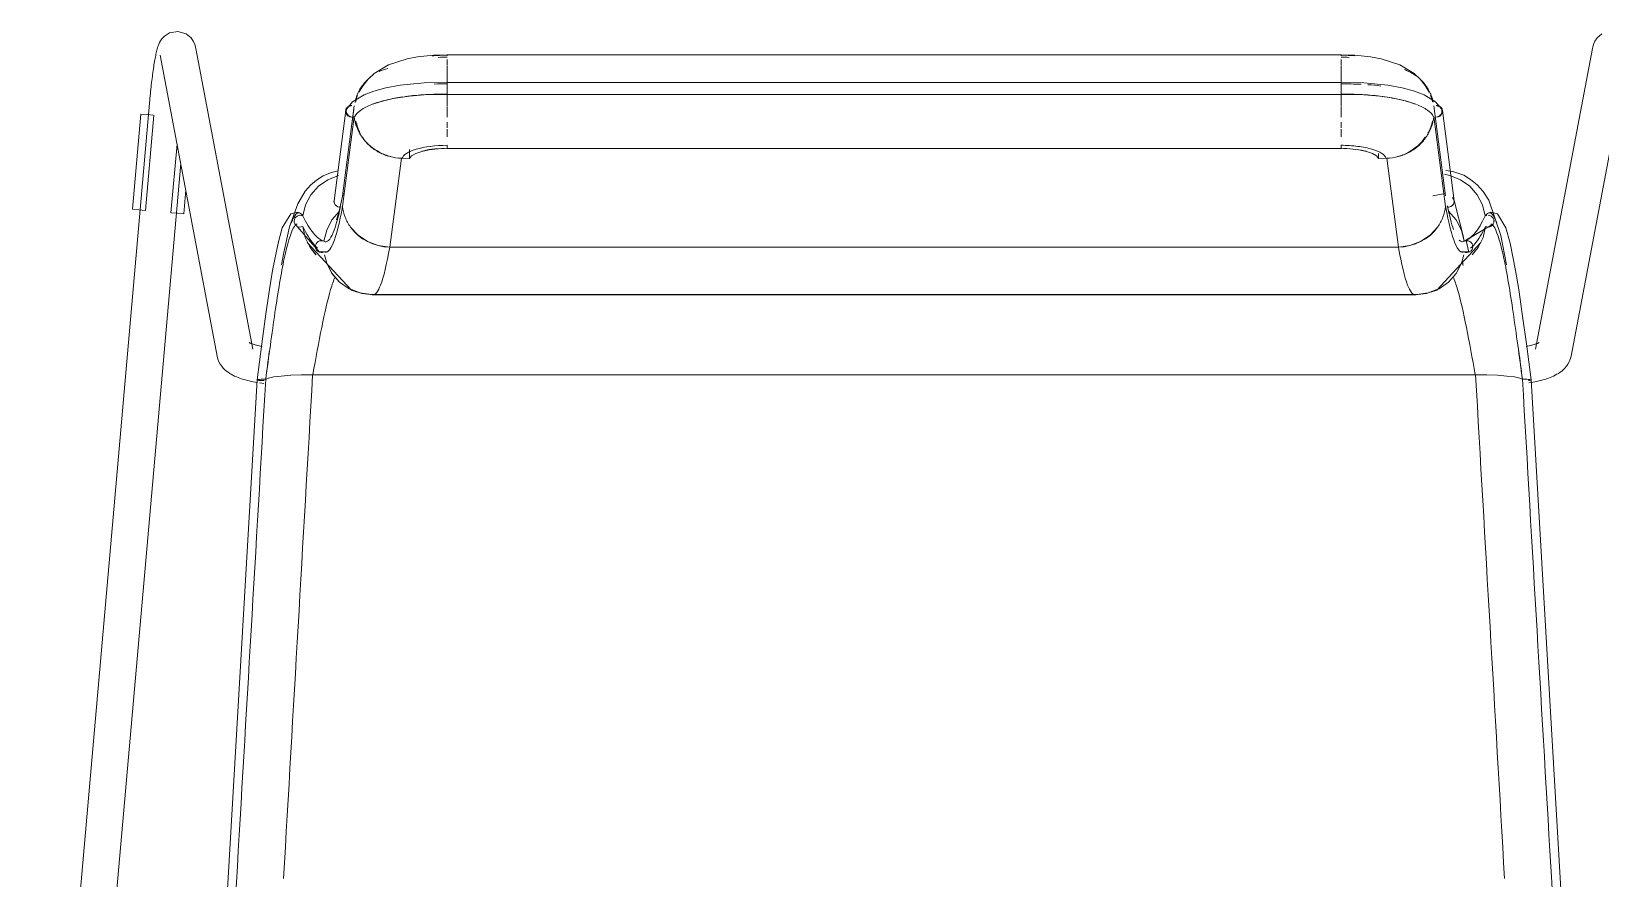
# Model space of a CAD drawing. Header units: millimetres. Extents: x 155927 to 295199, y -4084 to 97293.
# Drawn here: x 227179 to 227696, y 31670 to 31950 of the extents above; entities that cross this region are included whole.
import ezdxf

# ---------------------------------------------------------------- set-up
doc = ezdxf.new("R2010")
doc.units = ezdxf.units.MM
doc.header["$MEASUREMENT"] = 0
doc.layers.add('I-FURN', color=8, linetype='CONTINUOUS', lineweight=9)

msp = doc.modelspace()

# ---------------------------------------------------------------- linework, layer by layer
at = {"layer": 'I-FURN'}
for p, q in [((227220.85, 31945.78), (227220.68, 31945.35)), ((227221.07, 31946.25), (227220.85, 31945.78)), ((227221.37, 31946.81), (227221.07, 31946.25)), ((227221.85, 31947.51), (227221.37, 31946.81)), ((227222.71, 31948.42), (227221.85, 31947.51)), ((227224.36, 31949.46), (227222.71, 31948.42)), ((227227.12, 31949.95), (227224.36, 31949.46)), ((227229.87, 31949.11), (227227.12, 31949.95)), ((227229.87, 31949.11), (227231.45, 31947.79)), ((227231.45, 31947.79), (227232.19, 31946.71)), ((227232.19, 31946.71), (227232.57, 31945.91)), ((227232.57, 31945.91), (227232.78, 31945.29)), ((227694.11, 31945.91), (227693.9, 31945.29)), ((227694.48, 31946.71), (227694.11, 31945.91)), ((227695.23, 31947.79), (227694.48, 31946.71)), ((227696.81, 31949.11), (227695.23, 31947.79)), ((227219.51, 31940.52), (227219.42, 31939.99)), ((227219.6, 31941.03), (227219.51, 31940.52)), ((227219.7, 31941.53), (227219.6, 31941.03)), ((227219.79, 31942.01), (227219.7, 31941.53)), ((227219.89, 31942.47), (227219.79, 31942.01)), ((227219.99, 31942.91), (227219.89, 31942.47)), ((227220.09, 31943.34), (227219.99, 31942.91)), ((227220.19, 31943.75), (227220.09, 31943.34)), ((227220.3, 31944.15), (227220.19, 31943.75)), ((227220.42, 31944.55), (227220.3, 31944.15)), ((227220.54, 31944.94), (227220.42, 31944.55)), ((227220.68, 31945.35), (227220.54, 31944.94)), ((227221.22, 31942.12), (227240.03, 31842.83)), ((227232.78, 31945.29), (227232.92, 31944.77)), ((227232.92, 31944.77), (227233.01, 31944.35)), ((227251.82, 31845.06), (227233.01, 31944.35)), ((227296.54, 31938.89), (227302.69, 31940.92)), ((227302.69, 31940.92), (227306.19, 31941.57)), ((227306.19, 31941.57), (227311.4, 31942.09)), ((227311.4, 31942.09), (227315.91, 31942.17)), ((227315.91, 31942.17), (227315.91, 31942)), ((227610.77, 31942.17), (227315.91, 31942.17)), ((227315.91, 31941.87), (227315.91, 31942.15)), ((227315.91, 31938.92), (227315.91, 31940.68)), ((227610.77, 31942), (227610.77, 31942.17)), ((227615.28, 31942.09), (227610.77, 31942.17)), ((227610.77, 31942.15), (227610.77, 31941.87)), ((227610.77, 31940.68), (227610.77, 31938.92)), ((227620.49, 31941.57), (227615.28, 31942.09)), ((227623.99, 31940.92), (227620.49, 31941.57)), ((227630.14, 31938.89), (227623.99, 31940.92)), ((227693.67, 31944.35), (227674.86, 31845.06)), ((227686.65, 31842.83), (227705.46, 31942.12)), ((227693.76, 31944.77), (227693.67, 31944.35)), ((227693.9, 31945.29), (227693.76, 31944.77)), ((227218.78, 31935.77), (227218.69, 31935.11)), ((227218.87, 31936.42), (227218.78, 31935.77)), ((227218.96, 31937.06), (227218.87, 31936.42)), ((227219.05, 31937.68), (227218.96, 31937.06)), ((227219.14, 31938.28), (227219.05, 31937.68)), ((227219.23, 31938.87), (227219.14, 31938.28)), ((227219.32, 31939.43), (227219.23, 31938.87)), ((227219.42, 31939.99), (227219.32, 31939.43)), ((227289.85, 31934.19), (227291.82, 31936.02)), ((227291.82, 31936.02), (227296.54, 31938.89)), ((227315.91, 31936.07), (227315.91, 31938.65)), ((227315.91, 31935.91), (227315.91, 31932.89)), ((227315.91, 31932.89), (227315.91, 31935.9)), ((227610.77, 31938.65), (227610.77, 31936.07)), ((227610.77, 31932.89), (227610.77, 31935.91)), ((227610.77, 31935.9), (227610.77, 31932.89)), ((227634.86, 31936.02), (227630.14, 31938.89)), ((227636.83, 31934.19), (227634.86, 31936.02)), ((227218.11, 31930.16), (227218.04, 31929.42)), ((227218.19, 31930.9), (227218.11, 31930.16)), ((227218.27, 31931.62), (227218.19, 31930.9)), ((227218.35, 31932.34), (227218.27, 31931.62)), ((227218.43, 31933.05), (227218.35, 31932.34)), ((227218.52, 31933.75), (227218.43, 31933.05)), ((227218.6, 31934.44), (227218.52, 31933.75)), ((227218.69, 31935.11), (227218.6, 31934.44)), ((227286.84, 31929.85), (227288.18, 31932.12)), ((227288.18, 31932.12), (227289.85, 31934.19)), ((227288.54, 31929.04), (227291.71, 31930.24)), ((227291.71, 31930.24), (227295.75, 31931.32)), ((227295.75, 31931.32), (227300.47, 31932.18)), ((227300.47, 31932.18), (227308.35, 31932.98)), ((227308.35, 31932.98), (227315.91, 31933.13)), ((227610.77, 31933.13), (227315.91, 31933.13)), ((227315.91, 31929.17), (227315.91, 31933.13)), ((227315.91, 31933.13), (227315.91, 31933.06)), ((227315.91, 31933.06), (227315.91, 31932.86)), ((227315.91, 31932.86), (227315.91, 31932.56)), ((227315.91, 31932.56), (227315.91, 31932.17)), ((227315.91, 31932.17), (227315.91, 31931.72)), ((227315.91, 31931.72), (227315.91, 31931.22)), ((227315.91, 31931.22), (227315.91, 31930.72)), ((227315.91, 31930.72), (227315.91, 31930.25)), ((227315.91, 31930.25), (227315.91, 31929.83)), ((227610.77, 31933.13), (227610.77, 31929.28)), ((227618.33, 31932.98), (227610.77, 31933.13)), ((227610.77, 31933.06), (227610.77, 31933.13)), ((227610.77, 31932.86), (227610.77, 31933.06)), ((227610.77, 31932.56), (227610.77, 31932.86)), ((227610.77, 31932.17), (227610.77, 31932.56)), ((227610.77, 31931.72), (227610.77, 31932.17)), ((227610.77, 31931.22), (227610.77, 31931.72)), ((227610.77, 31930.72), (227610.77, 31931.22)), ((227610.77, 31930.25), (227610.77, 31930.72)), ((227610.77, 31929.83), (227610.77, 31930.25)), ((227626.21, 31932.18), (227618.33, 31932.98)), ((227630.93, 31931.32), (227626.21, 31932.18)), ((227634.97, 31930.24), (227630.93, 31931.32)), ((227638.14, 31929.04), (227634.97, 31930.24)), ((227638.5, 31932.12), (227636.83, 31934.19)), ((227639.83, 31929.85), (227638.5, 31932.12)), ((227217.74, 31926.27), (227178.79, 31482.95)), ((227217.75, 31926.43), (227217.74, 31926.27)), ((227217.82, 31927.18), (227217.75, 31926.43)), ((227217.89, 31927.93), (227217.82, 31927.18)), ((227217.96, 31928.68), (227217.89, 31927.93)), ((227218.04, 31929.42), (227217.96, 31928.68)), ((227281.46, 31895.72), (227285.3, 31925.42)), ((227282.82, 31924.36), (227284.71, 31926.74)), ((227284.71, 31926.74), (227288.54, 31929.04)), ((227291.76, 31926.09), (227291.24, 31925.9)), ((227294.58, 31926.97), (227291.76, 31926.09)), ((227298.08, 31927.77), (227294.58, 31926.97)), ((227303.52, 31928.6), (227298.08, 31927.77)), ((227309.5, 31929.08), (227303.52, 31928.6)), ((227315.91, 31929.17), (227309.5, 31929.08)), ((227315.91, 31929.83), (227315.91, 31929.5)), ((227315.91, 31929.5), (227315.91, 31929.28)), ((227315.91, 31929.28), (227315.91, 31929.17)), ((227315.91, 31929.2), (227315.91, 31925.38)), ((227315.91, 31925.38), (227315.91, 31929.2)), ((227315.91, 31929.17), (227610.77, 31929.17)), ((227315.91, 31921.63), (227315.91, 31925.19)), ((227610.77, 31929.5), (227610.77, 31929.83)), ((227610.77, 31929.28), (227610.77, 31929.5)), ((227610.77, 31925.38), (227610.77, 31929.2)), ((227610.77, 31929.2), (227610.77, 31925.38)), ((227616.99, 31929.09), (227610.77, 31929.17)), ((227610.77, 31925.19), (227610.77, 31921.63)), ((227623.55, 31928.56), (227616.99, 31929.09)), ((227627.57, 31927.97), (227623.55, 31928.56)), ((227632, 31927), (227627.57, 31927.97)), ((227635.44, 31925.9), (227632, 31927)), ((227641.97, 31926.74), (227638.14, 31929.04)), ((227641.38, 31925.42), (227645.22, 31895.72)), ((227643.86, 31924.36), (227641.97, 31926.74)), ((227212.16, 31891.25), (227214.92, 31922.66)), ((227214.92, 31922.66), (227216.97, 31922.48)), ((227216.4, 31890.88), (227219.15, 31922.29)), ((227216.97, 31922.48), (227219.03, 31922.3)), ((227278.61, 31894.08), (227282.46, 31923.86)), ((227281.44, 31892.18), (227285.28, 31921.88)), ((227284.53, 31919.45), (227285.15, 31924.23)), ((227315.91, 31918.16), (227315.91, 31920)), ((227610.77, 31920), (227610.77, 31918.16)), ((227645.24, 31892.18), (227641.4, 31921.88)), ((227642.15, 31919.45), (227641.83, 31921.89)), ((227644.22, 31923.86), (227648.07, 31894.08)), ((227315.91, 31915.18), (227315.91, 31917.64)), ((227610.77, 31917.64), (227610.77, 31915.18)), ((227226.83, 31912.74), (227224.84, 31890.14)), ((227303.56, 31911.02), (227303.56, 31908.01)), ((227304.2, 31908.87), (227305.55, 31909.66)), ((227305.55, 31909.66), (227307.53, 31910.33)), ((227307.53, 31910.33), (227310.03, 31910.84)), ((227310.03, 31910.84), (227312.88, 31911.16)), ((227312.88, 31911.16), (227315.91, 31911.27)), ((227610.77, 31911.33), (227315.91, 31911.33)), ((227315.91, 31911.27), (227610.77, 31911.27)), ((227610.77, 31911.27), (227613.8, 31911.16)), ((227613.8, 31911.16), (227616.65, 31910.84)), ((227616.65, 31910.84), (227619.15, 31910.33)), ((227619.15, 31910.33), (227621.13, 31909.66)), ((227621.13, 31909.66), (227622.48, 31908.87)), ((227623.12, 31908.01), (227623.12, 31909.67)), ((227190.74, 31481.9), (227228.04, 31906.4)), ((227296.98, 31878.8), (227300.84, 31908.08)), ((227300.84, 31908.08), (227303.56, 31908.01)), ((227303.56, 31908.01), (227304.2, 31908.87)), ((227622.48, 31908.87), (227623.12, 31908.01)), ((227623.12, 31908.01), (227625.84, 31908.08)), ((227625.84, 31908.08), (227629.7, 31878.8)), ((227270.87, 31899.19), (227269.13, 31897.22)), ((227272.85, 31900.87), (227270.87, 31899.19)), ((227275.05, 31902.25), (227272.85, 31900.87)), ((227276.55, 31901.02), (227273.46, 31898.85)), ((227277.41, 31903.27), (227275.05, 31902.25)), ((227280.06, 31902.42), (227276.55, 31901.02)), ((227279.92, 31903.93), (227277.41, 31903.27)), ((227644.87, 31902.79), (227646.61, 31902.41)), ((227646.62, 31902.42), (227644.88, 31902.79)), ((227647.61, 31903.76), (227645.34, 31904.05)), ((227650.13, 31901.02), (227646.62, 31902.42)), ((227651.21, 31902.46), (227647.61, 31903.76)), ((227653.22, 31898.85), (227650.13, 31901.02)), ((227653.48, 31901.12), (227651.21, 31902.46)), ((227655.65, 31899.34), (227653.48, 31901.12)), ((227657.64, 31897.1), (227655.65, 31899.34)), ((227229.07, 31889.77), (227229.77, 31897.66)), ((227269.13, 31897.22), (227266.63, 31893.11)), ((227270.98, 31896.02), (227269.24, 31892.7)), ((227273.46, 31898.85), (227270.98, 31896.02)), ((227278.66, 31894.32), (227278.59, 31893.85)), ((227278.59, 31893.85), (227278.66, 31893.38)), ((227278.85, 31894.76), (227278.66, 31894.32)), ((227280.21, 31890.21), (227281.58, 31896.51)), ((227645.1, 31896.51), (227641.08, 31895.71)), ((227647.83, 31894.76), (227647.54, 31895.15)), ((227648.02, 31894.32), (227647.83, 31894.76)), ((227648.09, 31893.85), (227648.02, 31894.32)), ((227648.02, 31893.38), (227648.09, 31893.85)), ((227648.06, 31894.16), (227651.03, 31882.55)), ((227655.7, 31896.02), (227653.22, 31898.85)), ((227657.44, 31892.7), (227655.7, 31896.02)), ((227659.46, 31894.27), (227657.64, 31897.1)), ((227663.45, 31882.56), (227659.46, 31894.27)), ((227214.21, 31891.07), (227212.16, 31891.25)), ((227216.27, 31890.89), (227214.21, 31891.07)), ((227227.03, 31889.95), (227224.97, 31890.13)), ((227229.07, 31889.77), (227227.03, 31889.95)), ((227261.56, 31885.12), (227264.33, 31889.76)), ((227266.63, 31893.11), (227263.96, 31885.48)), ((227264.33, 31889.76), (227266.52, 31890.29)), ((227265.73, 31888.3), (227266.03, 31888.7)), ((227266.03, 31888.7), (227265.73, 31888.3)), ((227266.42, 31889.01), (227266.03, 31888.7)), ((227266.03, 31888.7), (227266.42, 31889)), ((227266.42, 31889), (227266.88, 31889.2)), ((227266.87, 31889.2), (227266.42, 31889.01)), ((227266.52, 31890.29), (227267.43, 31889.99)), ((227267.37, 31889.28), (227266.87, 31889.2)), ((227266.88, 31889.2), (227267.37, 31889.27)), ((227267.87, 31889.23), (227267.37, 31889.28)), ((227267.37, 31889.27), (227267.87, 31889.23)), ((227267.87, 31889.23), (227268.34, 31889.07)), ((227268.34, 31889.07), (227267.87, 31889.23)), ((227269.24, 31892.7), (227268.34, 31889.07)), ((227280.45, 31890.68), (227277.94, 31887.81)), ((227278.66, 31893.38), (227278.85, 31892.94)), ((227278.85, 31892.94), (227279.14, 31892.56)), ((227279.14, 31892.56), (227279.53, 31892.26)), ((227279.45, 31887.78), (227280.21, 31890.21)), ((227279.53, 31892.26), (227279.98, 31892.06)), ((227279.98, 31892.06), (227280.47, 31891.98)), ((227280.47, 31891.98), (227280.97, 31892.02)), ((227645.71, 31892.02), (227646.21, 31891.98)), ((227646.21, 31891.98), (227646.7, 31892.06)), ((227648.74, 31887.81), (227646.23, 31890.68)), ((227646.7, 31892.06), (227647.15, 31892.26)), ((227647.15, 31892.26), (227647.54, 31892.56)), ((227647.54, 31892.56), (227647.83, 31892.94)), ((227647.83, 31892.94), (227648.02, 31893.38)), ((227658.34, 31889.07), (227657.44, 31892.7)), ((227658.34, 31889.07), (227658.81, 31889.23)), ((227658.81, 31889.23), (227658.34, 31889.07)), ((227660.16, 31890.29), (227659.25, 31889.99)), ((227659.8, 31889.2), (227659.31, 31889.28)), ((227659.31, 31889.27), (227659.8, 31889.2)), ((227659.8, 31889.2), (227660.26, 31889)), ((227660.26, 31889.01), (227659.8, 31889.2)), ((227662.35, 31889.76), (227660.16, 31890.29)), ((227660.65, 31888.7), (227660.26, 31889.01)), ((227660.26, 31889), (227660.65, 31888.7)), ((227660.65, 31888.7), (227660.95, 31888.3)), ((227660.95, 31888.3), (227660.65, 31888.7)), ((227665.12, 31885.12), (227662.35, 31889.76)), ((227260.15, 31880.12), (227261.56, 31885.12)), ((227263.96, 31885.48), (227262.07, 31876.96)), ((227265.46, 31887.37), (227265.54, 31887.85)), ((227265.53, 31887.85), (227265.46, 31887.37)), ((227265.52, 31886.88), (227265.46, 31887.37)), ((227265.46, 31887.37), (227265.52, 31886.88)), ((227265.71, 31886.42), (227265.52, 31886.88)), ((227265.52, 31886.88), (227265.7, 31886.42)), ((227265.73, 31888.3), (227265.53, 31887.85)), ((227265.54, 31887.85), (227265.73, 31888.3)), ((227265.66, 31886.51), (227273.78, 31877.09)), ((227265.81, 31886.24), (227265.69, 31886.45)), ((227265.7, 31886.42), (227265.99, 31886.02)), ((227265.99, 31886.02), (227265.71, 31886.42)), ((227266.37, 31885.7), (227265.99, 31886.02)), ((227265.99, 31886.02), (227266.37, 31885.7)), ((227266.82, 31885.49), (227266.37, 31885.7)), ((227266.37, 31885.7), (227266.82, 31885.49)), ((227267.31, 31885.4), (227266.82, 31885.49)), ((227266.82, 31885.49), (227267.31, 31885.4)), ((227267.81, 31885.43), (227267.31, 31885.4)), ((227267.31, 31885.4), (227267.81, 31885.43)), ((227268.29, 31885.58), (227267.81, 31885.43)), ((227267.81, 31885.43), (227268.29, 31885.58)), ((227269.08, 31881.97), (227268.29, 31885.58)), ((227268.29, 31885.58), (227269.07, 31881.97)), ((227276.19, 31884.41), (227275.3, 31880.7)), ((227277.94, 31887.81), (227276.19, 31884.41)), ((227284.07, 31885.41), (227286.55, 31882.67)), ((227640.12, 31882.67), (227642.61, 31885.41)), ((227650.49, 31884.41), (227648.74, 31887.81)), ((227651.38, 31880.7), (227650.49, 31884.41)), ((227661.02, 31886.51), (227651.63, 31880.8)), ((227658.39, 31885.58), (227657.6, 31881.97)), ((227657.61, 31881.97), (227658.39, 31885.58)), ((227658.87, 31885.43), (227658.39, 31885.58)), ((227658.39, 31885.58), (227658.87, 31885.43)), ((227659.37, 31885.4), (227658.87, 31885.43)), ((227658.87, 31885.43), (227659.37, 31885.4)), ((227659.86, 31885.49), (227659.37, 31885.4)), ((227659.37, 31885.4), (227659.86, 31885.49)), ((227660.31, 31885.7), (227659.86, 31885.49)), ((227659.86, 31885.49), (227660.31, 31885.7)), ((227660.68, 31886.02), (227660.31, 31885.7)), ((227660.31, 31885.7), (227660.69, 31886.02)), ((227660.97, 31886.42), (227660.68, 31886.02)), ((227660.69, 31886.02), (227660.98, 31886.42)), ((227660.95, 31888.3), (227661.14, 31887.85)), ((227661.14, 31887.85), (227660.95, 31888.3)), ((227661.15, 31886.88), (227660.97, 31886.42)), ((227660.98, 31886.42), (227661.16, 31886.88)), ((227661.14, 31887.85), (227661.21, 31887.37)), ((227661.22, 31887.37), (227661.14, 31887.85)), ((227661.21, 31887.37), (227661.15, 31886.88)), ((227661.16, 31886.88), (227661.22, 31887.37)), ((227666.53, 31880.12), (227665.12, 31885.12)), ((227258.35, 31871.1), (227260.15, 31880.12)), ((227269.07, 31881.97), (227270.71, 31878.64)), ((227270.72, 31878.65), (227269.08, 31881.97)), ((227269.77, 31880.32), (227284.37, 31864.62)), ((227270.71, 31878.64), (227272.65, 31876.25)), ((227272.67, 31876.24), (227270.72, 31878.65)), ((227272.52, 31879.44), (227272.45, 31878.95)), ((227272.45, 31878.95), (227272.52, 31878.46)), ((227272.46, 31878.95), (227272.52, 31879.44)), ((227272.52, 31878.46), (227272.46, 31878.95)), ((227272.52, 31879.44), (227272.71, 31879.9)), ((227272.71, 31879.9), (227272.52, 31879.44)), ((227272.71, 31877.99), (227272.52, 31878.46)), ((227272.52, 31878.46), (227272.71, 31877.99)), ((227272.71, 31879.9), (227273.01, 31880.3)), ((227273, 31880.3), (227272.71, 31879.9)), ((227273.39, 31880.62), (227273, 31880.3)), ((227273.01, 31880.3), (227273.39, 31880.61)), ((227273.39, 31880.61), (227273.84, 31880.82)), ((227273.84, 31880.82), (227273.39, 31880.62)), ((227273.84, 31880.82), (227274.33, 31880.9)), ((227274.33, 31880.9), (227273.84, 31880.82)), ((227274.33, 31880.9), (227274.83, 31880.86)), ((227274.82, 31880.86), (227274.33, 31880.9)), ((227274.62, 31880.98), (227275.05, 31880.8)), ((227275.3, 31880.7), (227274.82, 31880.86)), ((227274.83, 31880.86), (227275.3, 31880.7)), ((227286.55, 31882.67), (227289.67, 31880.59)), ((227289.67, 31880.59), (227293.21, 31879.28)), ((227293.21, 31879.28), (227296.98, 31878.8)), ((227629.7, 31878.8), (227296.98, 31878.8)), ((227296.98, 31878.8), (227629.7, 31878.8)), ((227629.7, 31878.8), (227633.47, 31879.28)), ((227633.47, 31879.28), (227637.01, 31880.59)), ((227637.01, 31880.59), (227640.12, 31882.67)), ((227656.91, 31880.32), (227642.31, 31864.62)), ((227651.03, 31882.55), (227651.35, 31880.68)), ((227651.38, 31880.7), (227651.85, 31880.86)), ((227651.85, 31880.86), (227651.38, 31880.7)), ((227651.85, 31880.86), (227652.35, 31880.9)), ((227652.35, 31880.9), (227651.85, 31880.86)), ((227652.9, 31877.09), (227652.06, 31880.98)), ((227652.35, 31880.9), (227652.84, 31880.82)), ((227652.84, 31880.82), (227652.35, 31880.9)), ((227652.84, 31880.82), (227653.29, 31880.61)), ((227653.29, 31880.62), (227652.84, 31880.82)), ((227653.68, 31880.3), (227653.29, 31880.62)), ((227653.29, 31880.61), (227653.67, 31880.3)), ((227653.67, 31880.3), (227653.97, 31879.9)), ((227653.97, 31879.9), (227653.68, 31880.3)), ((227653.97, 31879.9), (227654.15, 31879.44)), ((227654.16, 31879.44), (227653.97, 31879.9)), ((227654.15, 31878.46), (227653.97, 31877.99)), ((227653.97, 31877.99), (227654.16, 31878.46)), ((227655.96, 31878.64), (227654.01, 31876.24)), ((227654.03, 31876.25), (227655.97, 31878.64)), ((227654.15, 31879.44), (227654.22, 31878.95)), ((227654.22, 31878.95), (227654.15, 31878.46)), ((227654.23, 31878.95), (227654.16, 31879.44)), ((227654.16, 31878.46), (227654.23, 31878.95)), ((227657.6, 31881.97), (227655.96, 31878.65)), ((227655.97, 31878.64), (227657.61, 31881.97)), ((227665.35, 31872.9), (227663.45, 31882.56)), ((227668.33, 31871.1), (227666.53, 31880.12)), ((227262.07, 31876.96), (227261.33, 31872.9)), ((227273.01, 31877.59), (227272.71, 31877.99)), ((227272.71, 31877.99), (227273, 31877.59)), ((227273, 31877.59), (227273.39, 31877.28)), ((227273.39, 31877.28), (227273.01, 31877.59)), ((227273.84, 31877.08), (227273.39, 31877.28)), ((227273.39, 31877.28), (227273.84, 31877.07)), ((227273.48, 31877.22), (227276.36, 31877.18)), ((227274.33, 31876.99), (227273.84, 31877.08)), ((227273.84, 31877.07), (227274.33, 31876.99)), ((227274.83, 31877.03), (227274.33, 31876.99)), ((227274.33, 31876.99), (227274.82, 31877.03)), ((227274.82, 31877.03), (227275.3, 31877.19)), ((227275.3, 31877.2), (227274.83, 31877.03)), ((227275.43, 31876.26), (227276.19, 31873.48)), ((227277.95, 31870.09), (227276.19, 31873.48)), ((227276.19, 31873.48), (227277.94, 31870.08)), ((227650.48, 31873.48), (227648.73, 31870.09)), ((227648.74, 31870.08), (227650.49, 31873.48)), ((227653.2, 31877.22), (227650.32, 31877.18)), ((227650.49, 31873.48), (227651.25, 31876.26)), ((227651.85, 31877.03), (227651.38, 31877.2)), ((227651.38, 31877.19), (227651.85, 31877.03)), ((227652.35, 31876.99), (227651.85, 31877.03)), ((227651.85, 31877.03), (227652.35, 31876.99)), ((227652.84, 31877.08), (227652.35, 31876.99)), ((227652.35, 31876.99), (227652.84, 31877.07)), ((227653.29, 31877.28), (227652.84, 31877.08)), ((227652.84, 31877.07), (227653.29, 31877.28)), ((227653.67, 31877.59), (227653.29, 31877.28)), ((227653.29, 31877.28), (227653.68, 31877.59)), ((227653.97, 31877.99), (227653.67, 31877.59)), ((227653.68, 31877.59), (227653.97, 31877.99)), ((227257.32, 31864.79), (227258.35, 31871.1)), ((227277.94, 31870.08), (227280.45, 31867.21)), ((227280.45, 31867.22), (227277.95, 31870.09)), ((227648.73, 31870.09), (227646.23, 31867.22)), ((227646.23, 31867.21), (227648.74, 31870.08)), ((227669.36, 31864.79), (227668.33, 31871.1)), ((227256.13, 31856.77), (227257.32, 31864.79)), ((227283.59, 31865.05), (227280.45, 31867.22)), ((227280.45, 31867.21), (227283.59, 31865.04)), ((227283.27, 31865.22), (227287.74, 31863.49)), ((227287.16, 31863.68), (227283.59, 31865.05)), ((227283.59, 31865.04), (227287.16, 31863.67)), ((227284.37, 31864.62), (227286.3, 31863.92)), ((227290.95, 31863.2), (227287.16, 31863.68)), ((227287.16, 31863.67), (227290.95, 31863.2)), ((227287.74, 31863.49), (227291.49, 31863.05)), ((227635.73, 31863.2), (227290.95, 31863.2)), ((227290.95, 31863.2), (227635.73, 31863.2)), ((227291.48, 31863.05), (227596.28, 31863.05)), ((227596.28, 31863.05), (227635.19, 31863.05)), ((227638.94, 31863.49), (227635.19, 31863.05)), ((227639.52, 31863.68), (227635.73, 31863.2)), ((227635.73, 31863.2), (227639.52, 31863.67)), ((227643.41, 31865.22), (227638.94, 31863.49)), ((227643.09, 31865.05), (227639.52, 31863.68)), ((227639.52, 31863.67), (227643.09, 31865.04)), ((227642.31, 31864.62), (227640.38, 31863.92)), ((227646.23, 31867.22), (227643.09, 31865.05)), ((227643.09, 31865.04), (227646.23, 31867.21)), ((227670.55, 31856.77), (227669.36, 31864.79)), ((227254.78, 31846.84), (227256.13, 31856.77)), ((227671.9, 31846.84), (227670.55, 31856.77)), ((227250.6, 31847.29), (227250.63, 31847.28)), ((227250.63, 31847.28), (227250.7, 31847.23)), ((227676.05, 31847.28), (227675.98, 31847.23)), ((227676.08, 31847.29), (227676.05, 31847.28)), ((227240.03, 31842.83), (227240.29, 31841.84)), ((227250.7, 31847.23), (227250.79, 31847.19)), ((227250.79, 31847.19), (227250.94, 31847.11)), ((227250.94, 31847.11), (227251.13, 31847.03)), ((227251.13, 31847.03), (227251.37, 31846.93)), ((227251.37, 31846.93), (227251.63, 31846.83)), ((227251.63, 31846.83), (227251.94, 31846.72)), ((227251.94, 31846.72), (227252.27, 31846.61)), ((227252.27, 31846.61), (227252.64, 31846.51)), ((227252.64, 31846.51), (227253.03, 31846.4)), ((227253.03, 31846.4), (227253.45, 31846.29)), ((227253.23, 31834.98), (227254.78, 31846.84)), ((227253.45, 31846.29), (227253.9, 31846.19)), ((227253.9, 31846.19), (227254.37, 31846.09)), ((227254.37, 31846.09), (227254.86, 31845.99)), ((227672.31, 31846.09), (227671.82, 31845.99)), ((227673.45, 31834.98), (227671.9, 31846.84)), ((227672.78, 31846.19), (227672.31, 31846.09)), ((227673.22, 31846.29), (227672.78, 31846.19)), ((227673.65, 31846.4), (227673.22, 31846.29)), ((227674.04, 31846.51), (227673.65, 31846.4)), ((227674.41, 31846.61), (227674.04, 31846.51)), ((227674.74, 31846.72), (227674.41, 31846.61)), ((227675.04, 31846.83), (227674.74, 31846.72)), ((227675.31, 31846.93), (227675.04, 31846.83)), ((227675.55, 31847.03), (227675.31, 31846.93)), ((227675.74, 31847.11), (227675.55, 31847.03)), ((227675.89, 31847.19), (227675.74, 31847.11)), ((227675.98, 31847.23), (227675.89, 31847.19)), ((227686.65, 31842.83), (227686.39, 31841.84)), ((227240.29, 31841.84), (227240.65, 31840.95)), ((227240.65, 31840.95), (227241.09, 31840.16)), ((227241.09, 31840.16), (227241.57, 31839.47)), ((227241.57, 31839.47), (227242.08, 31838.87)), ((227242.08, 31838.87), (227242.61, 31838.35)), ((227242.61, 31838.35), (227243.13, 31837.9)), ((227243.13, 31837.9), (227243.67, 31837.5)), ((227243.67, 31837.5), (227244.2, 31837.14)), ((227244.2, 31837.14), (227244.74, 31836.82)), ((227682.48, 31837.14), (227681.93, 31836.82)), ((227683.01, 31837.5), (227682.48, 31837.14)), ((227683.54, 31837.9), (227683.01, 31837.5)), ((227684.07, 31838.35), (227683.54, 31837.9)), ((227684.6, 31838.87), (227684.07, 31838.35)), ((227685.11, 31839.47), (227684.6, 31838.87)), ((227685.59, 31840.16), (227685.11, 31839.47)), ((227686.03, 31840.95), (227685.59, 31840.16)), ((227686.39, 31841.84), (227686.03, 31840.95)), ((227253.22, 31834.98), (227233.93, 31503.07)), ((227244.74, 31836.82), (227245.28, 31836.53)), ((227245.28, 31836.53), (227245.83, 31836.25)), ((227245.83, 31836.25), (227246.39, 31836)), ((227246.39, 31836), (227246.96, 31835.77)), ((227246.96, 31835.77), (227247.54, 31835.55)), ((227247.54, 31835.55), (227248.13, 31835.34)), ((227248.13, 31835.34), (227248.74, 31835.15)), ((227248.74, 31835.15), (227249.36, 31834.96)), ((227249.36, 31834.96), (227249.99, 31834.79)), ((227249.99, 31834.79), (227250.63, 31834.63)), ((227250.63, 31834.63), (227251.29, 31834.48)), ((227251.29, 31834.48), (227251.95, 31834.33)), ((227251.95, 31834.33), (227252.63, 31834.2)), ((227252.63, 31834.2), (227253.33, 31834.07)), ((227253.22, 31834.98), (227253.29, 31835.04)), ((227253.28, 31834.93), (227253.22, 31834.98)), ((227253.3, 31835.04), (227253.23, 31834.98)), ((227253.23, 31834.98), (227253.29, 31834.93)), ((227253.47, 31834.88), (227253.28, 31834.93)), ((227253.29, 31835.04), (227253.49, 31835.09)), ((227253.29, 31834.93), (227253.47, 31834.88)), ((227253.49, 31835.09), (227253.3, 31835.04)), ((227253.47, 31834.88), (227253.76, 31834.83)), ((227253.76, 31834.83), (227253.47, 31834.88)), ((227253.79, 31835.13), (227253.49, 31835.09)), ((227253.49, 31835.09), (227253.78, 31835.13)), ((227253.76, 31834.83), (227254.14, 31834.8)), ((227254.14, 31834.8), (227253.76, 31834.83)), ((227253.78, 31835.13), (227254.17, 31835.16)), ((227254.17, 31835.16), (227253.79, 31835.13)), ((227254.03, 31833.96), (227254.75, 31833.85)), ((227254.14, 31834.8), (227254.59, 31834.78)), ((227254.59, 31834.78), (227254.14, 31834.8)), ((227254.63, 31835.18), (227254.17, 31835.16)), ((227254.17, 31835.16), (227254.63, 31835.18)), ((227254.59, 31834.78), (227255.08, 31834.77)), ((227255.08, 31834.77), (227254.59, 31834.78)), ((227255.12, 31835.19), (227254.63, 31835.18)), ((227254.63, 31835.18), (227255.12, 31835.19)), ((227254.75, 31833.85), (227255.47, 31833.75)), ((227255.08, 31834.77), (227255.58, 31834.77)), ((227255.58, 31834.77), (227255.08, 31834.77)), ((227255.62, 31835.19), (227255.12, 31835.19)), ((227255.12, 31835.19), (227255.62, 31835.19)), ((227256.09, 31835.17), (227255.62, 31835.19)), ((227255.62, 31835.19), (227256.09, 31835.17)), ((227256.09, 31835.17), (227256.99, 31835.57)), ((227256.99, 31835.57), (227256.09, 31835.17)), ((227256.99, 31835.57), (227258.73, 31835.94)), ((227258.74, 31835.94), (227256.99, 31835.57)), ((227258.74, 31835.94), (227261.2, 31836.25)), ((227261.23, 31836.25), (227258.74, 31835.94)), ((227261.23, 31836.25), (227264.29, 31836.49)), ((227264.34, 31836.49), (227261.23, 31836.25)), ((227264.33, 31836.49), (227267.81, 31836.64)), ((227267.87, 31836.64), (227264.34, 31836.49)), ((227267.87, 31836.64), (227271.56, 31836.7)), ((227271.64, 31836.7), (227267.87, 31836.64)), ((227655.04, 31836.7), (227271.64, 31836.7)), ((227271.64, 31836.7), (227655.04, 31836.7)), ((227658.81, 31836.64), (227655.04, 31836.7)), ((227655.12, 31836.7), (227658.81, 31836.64)), ((227662.34, 31836.49), (227658.81, 31836.64)), ((227658.87, 31836.64), (227662.34, 31836.49)), ((227665.45, 31836.25), (227662.34, 31836.49)), ((227662.39, 31836.49), (227665.45, 31836.25)), ((227667.94, 31835.94), (227665.45, 31836.25)), ((227665.48, 31836.25), (227667.94, 31835.94)), ((227669.69, 31835.57), (227667.94, 31835.94)), ((227667.95, 31835.94), (227669.69, 31835.57)), ((227669.69, 31835.57), (227670.59, 31835.17)), ((227670.59, 31835.17), (227669.69, 31835.57)), ((227671.06, 31835.19), (227670.59, 31835.17)), ((227670.59, 31835.17), (227671.06, 31835.19)), ((227671.56, 31835.19), (227671.06, 31835.19)), ((227671.06, 31835.19), (227671.56, 31835.19)), ((227672.05, 31835.18), (227671.56, 31835.19)), ((227671.56, 31835.19), (227672.05, 31835.18)), ((227672.5, 31835.16), (227672.05, 31835.18)), ((227672.05, 31835.18), (227672.51, 31835.16)), ((227672.89, 31835.13), (227672.5, 31835.16)), ((227672.51, 31835.16), (227672.89, 31835.13)), ((227672.54, 31834.8), (227672.92, 31834.83)), ((227672.92, 31834.83), (227672.54, 31834.8)), ((227673.35, 31834.07), (227672.65, 31833.96)), ((227673.19, 31835.09), (227672.89, 31835.13)), ((227672.89, 31835.13), (227673.19, 31835.09)), ((227672.92, 31834.83), (227673.21, 31834.88)), ((227673.21, 31834.88), (227672.92, 31834.83)), ((227674.04, 31834.2), (227673.35, 31834.07)), ((227673.39, 31834.93), (227673.45, 31834.98)), ((227673.46, 31834.98), (227673.4, 31834.93)), ((227673.46, 31834.98), (227692.74, 31503.07)), ((227674.73, 31834.33), (227674.04, 31834.2)), ((227675.39, 31834.48), (227674.73, 31834.33)), ((227676.05, 31834.63), (227675.39, 31834.48)), ((227676.69, 31834.79), (227676.05, 31834.63)), ((227677.32, 31834.96), (227676.69, 31834.79)), ((227677.94, 31835.15), (227677.32, 31834.96)), ((227678.54, 31835.34), (227677.94, 31835.15)), ((227679.14, 31835.55), (227678.54, 31835.34)), ((227679.72, 31835.77), (227679.14, 31835.55)), ((227680.29, 31836), (227679.72, 31835.77)), ((227680.85, 31836.25), (227680.29, 31836)), ((227681.4, 31836.53), (227680.85, 31836.25)), ((227681.93, 31836.82), (227681.4, 31836.53))]:
    msp.add_line(p, q, dxfattribs=at)
for centre, major_axis, ratio, start_param, end_param in [((227315.91, 31937.89), (-12.4, 0), 0.287441, 4.712389, 4.950404), ((227610.77, 31937.89), (-12.4, 0), 0.287441, 4.492176, 4.712389), ((227315.91, 31926.42), (0, -15.75), 0.000004, 5.8107, 5.99294), ((227610.77, 31926.42), (0, -15.75), 0.000004, 0.290246, 0.472486), ((227280.56, 31893.85), (-1.96, 0), 0.955139, 5.775592, 8.064923), ((227646.12, 31893.85), (-1.96, 0), 0.955139, 1.359855, 3.903556), ((227297.11, 31893.87), (-15.78, 0), 0.955139, 0.112537, 0.354036), ((227629.57, 31893.87), (-15.78, 0), 0.955139, 2.787556, 3.029056), ((227297.11, 31893.87), (-15.78, 0), 0.955139, 0.354206, 0.595753), ((227297.11, 31893.87), (-15.78, 0), 0.955139, 0.595876, 1.562553), ((227629.57, 31893.87), (-15.78, 0), 0.955139, 1.579038, 2.545717), ((227629.57, 31893.87), (-15.78, 0), 0.955139, 2.545839, 2.787386)]:
    msp.add_ellipse(centre, major_axis=major_axis, ratio=ratio, start_param=start_param, end_param=end_param, dxfattribs=at)
for points in [[(227310.94, 31941.86), (227312.52, 31942.01), (227314.2, 31942.08), (227315.91, 31942.08)], [(227610.77, 31942.08), (227612.34, 31942.08), (227613.85, 31942.01), (227615.28, 31941.87)], [(227296.31, 31937.72), (227295.35, 31937.46), (227294.42, 31937.12), (227293.53, 31936.69)], [(227311.65, 31932.58), (227313.06, 31932.62), (227314.48, 31932.62), (227315.91, 31932.6)], [(227610.77, 31932.6), (227612.98, 31932.64), (227615.19, 31932.6), (227617.37, 31932.49)], [(227619.57, 31932.35), (227621.05, 31932.24), (227622.5, 31932.1), (227623.92, 31931.92)], [(227285.77, 31926.83), (227285.92, 31927.49), (227286.12, 31928.13), (227286.36, 31928.77)], [(227302.18, 31928.46), (227304.34, 31928.75), (227308.92, 31929.17), (227313.57, 31929.24), (227315.91, 31929.2)], [(227635.61, 31925.84), (227637.07, 31925.27), (227639.53, 31924), (227640.84, 31922.6), (227641.2, 31921.87)], [(227640.31, 31928.76), (227640.57, 31928.1), (227640.73, 31927.43), (227640.88, 31926.74)], [(227285.01, 31921.72), (227284.93, 31921.71), (227284.77, 31921.69), (227284.6, 31921.69), (227284.52, 31921.7)], [(227285.28, 31921.88), (227285.43, 31920.64), (227286.01, 31918.26), (227287.77, 31914.92), (227290.3, 31912.08), (227293.45, 31909.89), (227297.05, 31908.48), (227299.55, 31908.12), (227300.84, 31908.08)], [(227287.26, 31916.37), (227286.57, 31917.63), (227286.16, 31918.99), (227285.83, 31920.37)], [(227625.84, 31908.08), (227627.13, 31908.12), (227629.63, 31908.48), (227633.23, 31909.89), (227636.38, 31912.08), (227638.91, 31914.92), (227640.67, 31918.26), (227641.25, 31920.64), (227641.4, 31921.88)], [(227640.94, 31920.36), (227640.63, 31918.97), (227640.12, 31917.61), (227639.43, 31916.35)], [(227301.09, 31908.09), (227301.35, 31909.2), (227304.73, 31911.37), (227312.12, 31912.34), (227315.91, 31912.39)], [(227315.07, 31911.32), (227312.29, 31911.26), (227309.15, 31910.99), (227307.53, 31910.38)], [(227610.77, 31912.39), (227612.66, 31912.36), (227616.4, 31912.1), (227621.19, 31911.14), (227624.52, 31909.75), (227625.46, 31908.65), (227625.59, 31908.09)], [(227619.14, 31910.38), (227617.09, 31910.92), (227614.37, 31911.21), (227611.6, 31911.3)], [(227281.44, 31892.18), (227280.41, 31886.67), (227278.37, 31878.61), (227276.32, 31876.64), (227275.3, 31877.2)], [(227645.24, 31892.18), (227646.27, 31886.67), (227648.31, 31878.61), (227650.36, 31876.64), (227651.38, 31877.2)], [(227645.87, 31892.39), (227646.53, 31889.26), (227647.19, 31886.35), (227647.85, 31884.62)], [(227649.75, 31881.12), (227650.29, 31880.55), (227650.84, 31880.41), (227651.38, 31880.7)], [(227650.82, 31874.13), (227650.88, 31873.67), (227650.94, 31873.2), (227650.99, 31872.73)], [(227290.95, 31863.2), (227291.13, 31863.1), (227291.31, 31863.05), (227291.48, 31863.05)], [(227635.19, 31863.05), (227635.37, 31863.05), (227635.55, 31863.1), (227635.73, 31863.2)], [(227257.27, 31844.34), (227256.88, 31841.31), (227256.49, 31838.24), (227256.1, 31835.18)], [(227669.39, 31844.54), (227669.78, 31841.44), (227670.18, 31838.31), (227670.57, 31835.18)], [(227236.77, 31503.17), (227239.99, 31558.58), (227246.43, 31669.34), (227252.87, 31779.93), (227256.09, 31835.17)], [(227261.97, 31670.46), (227265.17, 31725.92), (227268.37, 31781.34), (227271.56, 31836.7)], [(227655.12, 31836.7), (227658.31, 31781.34), (227661.51, 31725.92), (227664.7, 31670.46)], [(227689.91, 31503.17), (227686.69, 31558.58), (227680.25, 31669.34), (227673.81, 31779.93), (227670.59, 31835.17)]]:
    msp.add_open_spline(points, degree=3, dxfattribs=at)
for points, knots in [([(227291.56, 31935.55), (227291.16, 31935.27), (227289.79, 31934.24), (227287.79, 31932.07), (227286.18, 31929.22), (227285.71, 31927.28), (227285.54, 31926.51)], [0.434972, 0.434972, 0.434972, 0.434972, 0.5, 0.6666667, 0.8333333, 0.9407177, 0.9407177, 0.9407177, 0.9407177]), ([(227635.47, 31935.3), (227634.74, 31935.83), (227633.49, 31936.54), (227632.16, 31937.17), (227631.65, 31937.37)], [0.5455526, 0.5455526, 0.5455526, 0.5455526, 0.6666667, 0.739481, 0.739481, 0.739481, 0.739481]), ([(227641.17, 31926.63), (227641.01, 31927.36), (227640.45, 31929.24), (227638.9, 31932.07), (227637.22, 31933.9), (227636.27, 31934.68)], [0.0634811, 0.0634811, 0.0634811, 0.0634811, 0.1666667, 0.3333333, 0.5, 0.5, 0.5, 0.5]), ([(227284.43, 31925.46), (227284.28, 31925.47), (227284.06, 31925.45), (227283.77, 31925.38), (227283.5, 31925.28), (227283.18, 31925.1), (227282.87, 31924.81), (227282.63, 31924.45), (227282.5, 31924.1), (227282.45, 31923.79), (227282.44, 31923.52), (227282.48, 31923.25), (227282.55, 31923), (227282.67, 31922.75), (227282.86, 31922.44), (227283.18, 31922.12), (227283.58, 31921.88), (227283.93, 31921.76), (227284.3, 31921.69), (227284.75, 31921.7), (227285.1, 31921.8), (227285.28, 31921.88)], [0.1111111, 0.1111111, 0.1111111, 0.1111111, 0.1666667, 0.1944444, 0.2222222, 0.2777778, 0.3333333, 0.3888889, 0.4444444, 0.4791667, 0.5138889, 0.5486111, 0.5833333, 0.6180556, 0.6527778, 0.7222222, 0.7916667, 0.8263889, 0.8611111, 0.9305556, 1, 1, 1, 1]), ([(227284.03, 31921.79), (227283.91, 31921.83), (227283.68, 31921.92), (227283.27, 31922.2), (227282.81, 31922.75), (227282.56, 31923.62), (227282.79, 31924.4), (227283.18, 31924.91), (227283.57, 31925.21), (227284.02, 31925.4), (227284.35, 31925.44), (227284.52, 31925.45)], [-0.8125, -0.8125, -0.8125, -0.8125, -0.765625, -0.71875, -0.625, -0.5, -0.375, -0.3125, -0.25, -0.1875, -0.125, -0.125, -0.125, -0.125]), ([(227285.48, 31921.87), (227285.84, 31922.6), (227287.15, 31924), (227290.84, 31925.9), (227295.67, 31927.35), (227299.43, 31928.06), (227301.25, 31928.33)], [-1, -1, -1, -1, -0.8333333, -0.6666667, -0.5, -0.3571986, -0.3571986, -0.3571986, -0.3571986]), ([(227610.77, 31929.2), (227613.11, 31929.24), (227617.77, 31929.17), (227624.61, 31928.54), (227630.72, 31927.45), (227633.94, 31926.44), (227635.43, 31925.9)], [0.0000052, 0.0000052, 0.0000052, 0.0000052, 0.1666667, 0.3333333, 0.5, 0.6602535, 0.6602535, 0.6602535, 0.6602535]), ([(227642.16, 31925.45), (227642.33, 31925.44), (227642.61, 31925.4), (227643, 31925.26), (227643.41, 31925), (227643.87, 31924.48), (227644.12, 31923.62), (227643.89, 31922.83), (227643.5, 31922.3), (227643.11, 31921.98), (227642.81, 31921.84), (227642.65, 31921.79)], [-0.875, -0.875, -0.875, -0.875, -0.8125, -0.765625, -0.71875, -0.625, -0.5, -0.375, -0.3125, -0.25, -0.1875, -0.1875, -0.1875, -0.1875]), ([(227642.25, 31921.7), (227642.4, 31921.7), (227642.62, 31921.73), (227642.91, 31921.81), (227643.18, 31921.92), (227643.49, 31922.12), (227643.81, 31922.43), (227644.05, 31922.8), (227644.18, 31923.15), (227644.23, 31923.46), (227644.23, 31923.74), (227644.2, 31924), (227644.13, 31924.25), (227644.01, 31924.5), (227643.82, 31924.8), (227643.5, 31925.11), (227643.1, 31925.32), (227642.75, 31925.42), (227642.49, 31925.46), (227642.32, 31925.47), (227642.25, 31925.47)], [0.1111111, 0.1111111, 0.1111111, 0.1111111, 0.1666667, 0.1944444, 0.2222222, 0.2777778, 0.3333333, 0.3888889, 0.4444444, 0.4791667, 0.5138889, 0.5486111, 0.5833333, 0.6180556, 0.6527778, 0.7222222, 0.7916667, 0.8263889, 0.8611111, 0.8888889, 0.8888889, 0.8888889, 0.8888889]), ([(227297.31, 31908.63), (227296.08, 31908.96), (227292.56, 31910.38), (227289.25, 31912.85), (227288.11, 31915)], [-0.8333333, -0.8333333, -0.8333333, -0.8333333, -0.6666667, -0.3333333, -0.3333333, -0.3333333, -0.3333333]), ([(227638.56, 31915), (227637.13, 31912.95), (227634.19, 31910.44), (227630.61, 31908.87), (227629.37, 31908.63)], [-0.6666667, -0.6666667, -0.6666667, -0.6666667, -0.3333333, -0.1666667, -0.1666667, -0.1666667, -0.1666667]), ([(227268.34, 31889.07), (227267.31, 31890.62), (227266.03, 31890.39), (227264.75, 31887.37), (227264.49, 31886.65)], [0, 0, 0, 0, 0.25, 0.3133981, 0.3133981, 0.3133981, 0.3133981]), ([(227274.62, 31880.98), (227273.68, 31881.45), (227271.59, 31883.24), (227269.5, 31886.67), (227268.34, 31889.07)], [0.0974621, 0.0974621, 0.0974621, 0.0974621, 0.5, 1, 1, 1, 1]), ([(227280.74, 31892.08), (227279.95, 31888.37), (227278.14, 31881.88), (227276.32, 31880.15), (227275.3, 31880.7)], [0.1122148, 0.1122148, 0.1122148, 0.1122148, 0.5, 1, 1, 1, 1]), ([(227652.06, 31880.98), (227653, 31881.45), (227655.09, 31883.24), (227657.18, 31886.67), (227658.34, 31889.07)], [0.0974617, 0.0974617, 0.0974617, 0.0974617, 0.5, 1, 1, 1, 1]), ([(227658.34, 31889.07), (227659.36, 31890.62), (227660.62, 31890.4), (227661.88, 31887.49), (227662.11, 31886.86)], [0, 0, 0, 0, 0.25, 0.3070827, 0.3070827, 0.3070827, 0.3070827]), ([(227266.46, 31886.46), (227266.05, 31886.27), (227264.63, 31884.67), (227262.19, 31876.37), (227259.14, 31857.93), (227257.11, 31842.72), (227256.09, 31835.17)], [0.1500588, 0.1500588, 0.1500588, 0.1500588, 0.25, 0.5, 0.75, 1, 1, 1, 1]), ([(227273.17, 31878.45), (227272.71, 31878.85), (227271.08, 31880.52), (227269.45, 31883.17), (227268.29, 31885.58)], [0.303693, 0.303693, 0.303693, 0.303693, 0.5, 1, 1, 1, 1]), ([(227653.51, 31878.45), (227653.97, 31878.85), (227655.6, 31880.52), (227657.22, 31883.17), (227658.39, 31885.58)], [0.3036932, 0.3036932, 0.3036932, 0.3036932, 0.5, 1, 1, 1, 1]), ([(227660.22, 31886.46), (227660.63, 31886.27), (227662.05, 31884.67), (227664.49, 31876.37), (227667.54, 31857.93), (227669.57, 31842.72), (227670.59, 31835.17)], [0.1500589, 0.1500589, 0.1500589, 0.1500589, 0.25, 0.5, 0.75, 1, 1, 1, 1]), ([(227291.49, 31863.05), (227292.31, 31863.05), (227294.15, 31865.43), (227295.98, 31873.07), (227296.98, 31878.8)], [0.0892846, 0.0892846, 0.0892846, 0.0892846, 0.5, 1, 1, 1, 1]), ([(227629.7, 31878.8), (227630.7, 31873.07), (227632.53, 31865.43), (227634.37, 31863.05), (227635.19, 31863.05)], [0, 0, 0, 0, 0.5, 0.9107153, 0.9107153, 0.9107153, 0.9107153]), ([(227271.64, 31836.7), (227272.61, 31842.09), (227274.56, 31852.87), (227276.99, 31863.58), (227278.45, 31867.82), (227278.94, 31868.97)], [0, 0, 0, 0, 0.25, 0.5, 0.625, 0.625, 0.625, 0.625]), ([(227647.74, 31868.97), (227648.23, 31867.82), (227649.69, 31863.58), (227652.12, 31852.87), (227654.07, 31842.09), (227655.04, 31836.7)], [0.375, 0.375, 0.375, 0.375, 0.5, 0.75, 1, 1, 1, 1])]:
    msp.add_open_spline(points, degree=3, knots=knots, dxfattribs=at)

doc.saveas('drawing.dxf')
